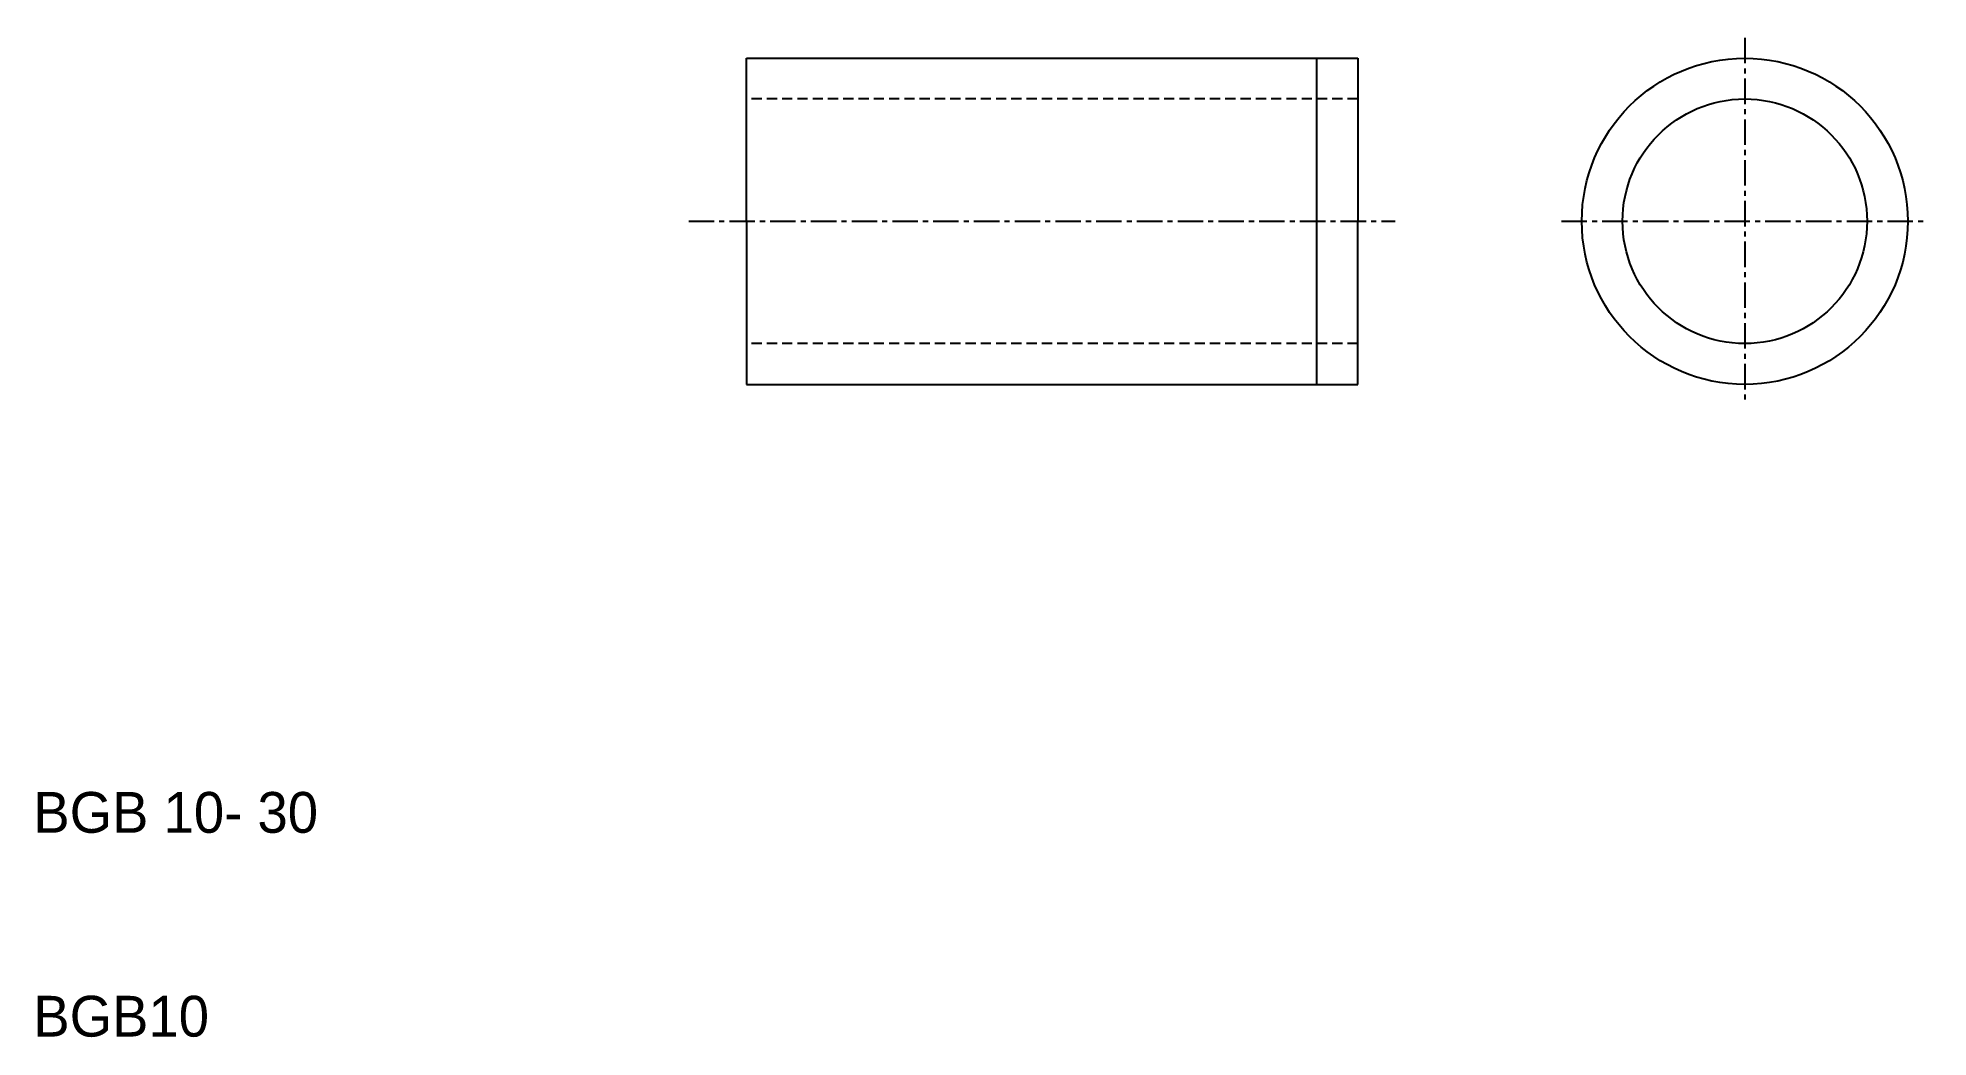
# Model space of a CAD drawing. Extents: x 10.2 to 103, y 10 to 59.
import ezdxf

# ---------------------------------------------------------------- set-up
doc = ezdxf.new("R2010")
doc.units = 0
doc.linetypes.add('CENTER', pattern=[2, 1.25, -0.25, 0.25, -0.25])
doc.linetypes.add('DASHED', pattern=[0.75, 0.5, -0.25])
doc.layers.get('0').update_dxf_attribs({"linetype": 'CONTINUOUS'})
doc.layers.add('CENTER', color=1, linetype='CENTER')

msp = doc.modelspace()

# ---------------------------------------------------------------- linework, layer by layer
at = {"color": 7, "linetype": 'CONTINUOUS'}
for p, q in [((45, 50), (45, 58)), ((45, 58), (75, 58)), ((73, 42), (73, 58)), ((75, 58), (75, 50)), ((45, 50), (45, 42)), ((75, 42), (75, 50)), ((45, 42), (75, 42))]:
    msp.add_line(p, q, dxfattribs=at)
at = {"color": 3, "linetype": 'DASHED'}
for p, q in [((75, 56), (45, 56)), ((75, 44), (45, 44))]:
    msp.add_line(p, q, dxfattribs=at)
at = {"color": 7, "linetype": 'CONTINUOUS'}
for radius in [8, 6]:
    msp.add_circle((94, 50), radius, dxfattribs=at)
at = {"layer": 'CENTER', "color": 1, "linetype": 'CENTER'}
for p, q in [((94, 59), (94, 41)), ((42.164, 50), (76.842, 50)), ((85, 50), (103, 50))]:
    msp.add_line(p, q, dxfattribs=at)

# ---------------------------------------------------------------- texts
at = {"color": 7, "linetype": 'CONTINUOUS'}
for s, p in [('BGB 10- 30', (10, 20)), ('BGB10', (10, 10))]:
    msp.add_text(s, height=2, dxfattribs=at).set_placement(p)

doc.saveas('drawing.dxf')
